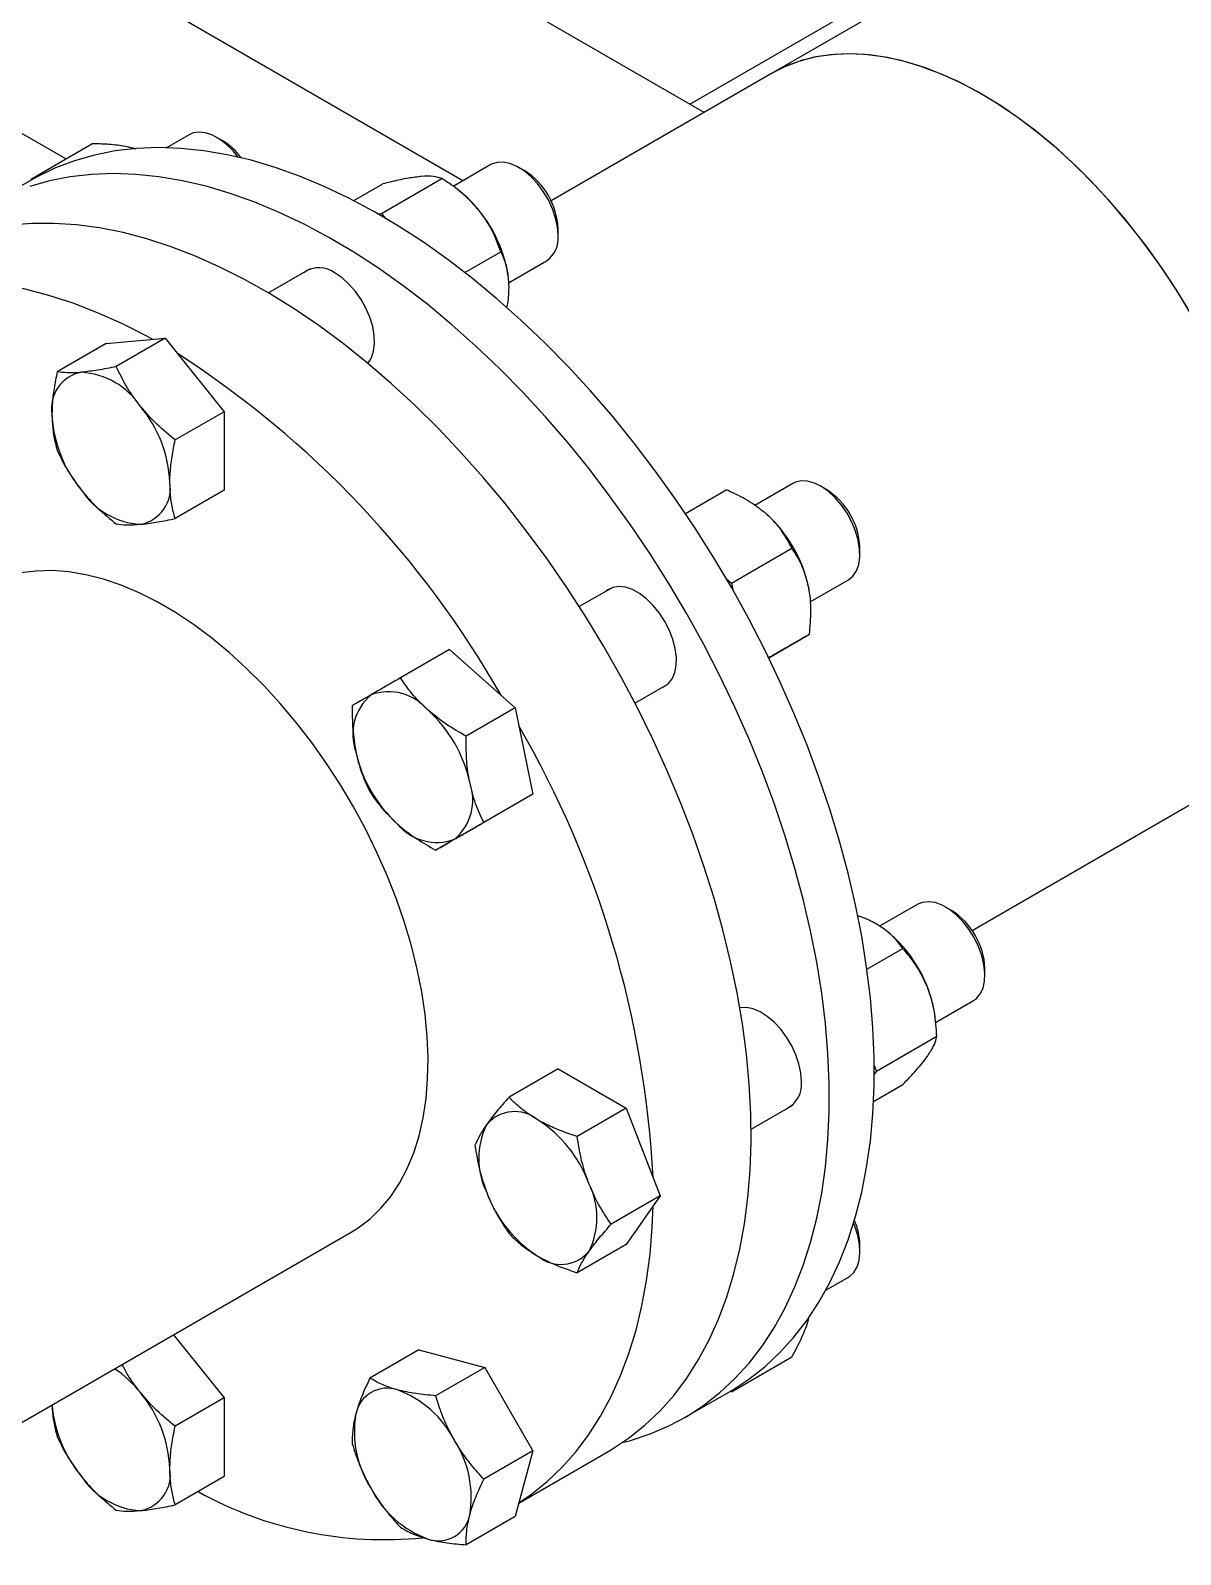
# Model space of a CAD drawing. Header units: inches. Extents: x 0.9 to 37.1, y -8.4 to 11.7.
# Drawn here: x 15.5041 to 15.5984, y 2.9821 to 3.1069 of the extents above; entities that cross this region are included whole.
import ezdxf

# ---------------------------------------------------------------- set-up
doc = ezdxf.new("R2010")
doc.units = ezdxf.units.IN
doc.header["$MEASUREMENT"] = 0

msp = doc.modelspace()

# ---------------------------------------------------------------- linework, layer by layer
at = {"color": 7, "linetype": 'Continuous', "lineweight": 25}
for p, q in [((15.63907041767665, 3.146225125577063), (15.56488921062659, 3.103401226279393)), ((15.55936058592533, 3.100209619174618), (15.5103007666639, 3.128531249991374)), ((15.55818018276672, 3.100891051413386), (15.5978914799507, 3.123815895308673)), ((15.53958680418341, 3.094616278066049), (15.49556937538918, 3.120026998826555)), ((15.50702913881159, 3.096400151305109), (15.49449060657768, 3.10363849189133)), ((15.56488921062659, 3.103401226279393), (15.54680921435426, 3.092963866596823)), ((15.51714257721983, 3.098389815337392), (15.51529334611748, 3.0973222769452)), ((15.51990872319526, 3.097882566487539), (15.51942156161918, 3.098163890310419)), ((15.50422329290669, 3.094780370942208), (15.50917672322282, 3.097639925396378)), ((15.54188216055316, 3.095941359093166), (15.53877963554053, 3.094150309526934)), ((15.54464830652859, 3.095434110243313), (15.54416114495251, 3.095715434066192)), ((15.50414674658732, 3.094646171194515), (15.50046389876864, 3.09252010840331)), ((15.50419473459782, 3.094673781429149), (15.50422329290669, 3.094780370942208)), ((15.50422329290669, 3.094780370942208), (15.50433141007469, 3.094751409609976)), ((15.53063605014709, 3.092987180636316), (15.5330296370575, 3.094368968947503)), ((15.53290810307949, 3.091941458837839), (15.53786153339561, 3.094801013292011)), ((15.53935398604789, 3.093733787696021), (15.53913490642318, 3.093905356121544)), ((15.53260782732353, 3.0919146096604), (15.53290810307949, 3.091941458837839)), ((15.53290810307949, 3.091941458837839), (15.53321146021773, 3.091564085441821)), ((15.5473831130483, 3.090134216887408), (15.5473831130483, 3.090696773101961)), ((15.53975405159621, 3.087093313303426), (15.54269342973372, 3.088790180183381)), ((15.54331214151737, 3.086242540329598), (15.54643908186075, 3.088047684566259)), ((15.5270729085343, 3.087392159877501), (15.52366357489846, 3.08542399346313)), ((15.54327237787268, 3.086896647265911), (15.54326307983347, 3.086962304943594)), ((15.51035318308582, 3.081278130715978), (15.51518507942393, 3.081710175060485)), ((15.51518507942393, 3.081710175060485), (15.51116776683287, 3.079391029866057)), ((15.51518507942393, 3.081710175060485), (15.52001697576204, 3.075699341951855)), ((15.51035318308582, 3.081278130715978), (15.50633587049476, 3.078958985521551)), ((15.52001697576204, 3.075699341951855), (15.51599966317097, 3.073380196757428)), ((15.52001697576204, 3.075699341951855), (15.52001697576204, 3.06925646449872)), ((15.52001697576204, 3.06925646449872), (15.51599966317097, 3.066937319304293)), ((15.5578150885757, 3.067370572037347), (15.56115706348201, 3.069299853084855)), ((15.5666217438865, 3.069826100416494), (15.56350167955687, 3.068024925618083)), ((15.56938788986193, 3.069318851566641), (15.56890072828584, 3.06960017538952)), ((15.56159291325228, 3.061661594069686), (15.5665463435684, 3.064521148523857)), ((15.57212269638163, 3.064018958210736), (15.57212269638163, 3.064581514425289)), ((15.56116090047667, 3.062044662195321), (15.56159291325228, 3.061661594069686)), ((15.56159291325228, 3.061661594069686), (15.56170867086294, 3.061095895628141)), ((15.56803622424946, 3.060118333346304), (15.57117866519408, 3.061932425889586)), ((15.55181249186764, 3.061276901200828), (15.54912539756167, 3.059725674676778)), ((15.5680026631668, 3.060847046266922), (15.56791286856014, 3.061364721550991)), ((15.56800688681625, 3.060817221159928), (15.5680026631668, 3.060847046266922)), ((15.56464838814544, 3.055534872062386), (15.56799039681534, 3.057464172601204)), ((15.53848060951033, 3.056209014853329), (15.53446329691926, 3.053889869658903)), ((15.53848060951033, 3.056209014853329), (15.54386988959672, 3.051430310292332)), ((15.55368264392287, 3.05183218779933), (15.55636941317522, 3.05338322667392)), ((15.54386988959672, 3.051430310292332), (15.53985257700566, 3.049111165097905)), ((15.54386988959672, 3.051430310292332), (15.54531394284366, 3.044373334369679)), ((15.54531394284366, 3.044373334369679), (15.5412966302526, 3.042054189175252)), ((15.54531394284366, 3.044373334369679), (15.5413687160042, 3.042095063008024)), ((15.5813148189325, 3.033199321297348), (15.5993916148126, 3.04363483343281)), ((15.5413687160042, 3.042095063008024), (15.53735140341313, 3.039775917813596)), ((15.57686921483062, 3.035342003655289), (15.57374224106795, 3.033536840126085)), ((15.57963536080605, 3.034834754805436), (15.57914819922997, 3.035116078628316)), ((15.57434104032535, 3.033134432258143), (15.57428873436367, 3.033175394768937)), ((15.57269866266036, 3.030031010886595), (15.57563828432457, 3.031728018351524)), ((15.58237016732576, 3.029534861449531), (15.58237016732576, 3.030097417664084)), ((15.57831256767027, 3.025650904311102), (15.58142613613821, 3.027448329128382)), ((15.57828886319306, 3.026089465867621), (15.57825013411093, 3.026362949505717)), ((15.57347455065995, 3.021678310752109), (15.57842798097607, 3.02453786520628)), ((15.54738243704988, 3.021858095314717), (15.54336512445882, 3.01953895012029)), ((15.54738243704988, 3.021858095314717), (15.55296183035289, 3.018637180119999)), ((15.57329938803349, 3.022129774214584), (15.57347455065995, 3.021678310752109)), ((15.57347455065995, 3.021678310752109), (15.57330116698134, 3.021431616877072)), ((15.57324421328982, 3.019186559465527), (15.57563828432457, 3.020568627255753)), ((15.55296183035289, 3.018637180119999), (15.54894451776183, 3.016318034925572)), ((15.55296183035289, 3.018637180119999), (15.55575152700439, 3.011447026974754)), ((15.56320748744468, 3.016930927106801), (15.56661688411935, 3.018899129912718)), ((15.55575152700439, 3.011447026974754), (15.55173421441333, 3.009127881780327)), ((15.55575152700439, 3.011447026974754), (15.55296183035289, 3.007477789024227)), ((15.4846784064105, 2.982073082169568), (15.53041821636643, 3.008478112410258)), ((15.55296183035289, 3.007477789024227), (15.54894451776183, 3.0051586438298)), ((15.57212269638163, 3.006882242800322), (15.57212269638163, 3.007444799014874)), ((15.56932541288693, 3.003725850694856), (15.57117866519408, 3.004795710479172)), ((15.56791286856014, 3.001339743193244), (15.56795342467967, 3.001574801124841)), ((15.51585628252582, 3.000071686939874), (15.52001697576204, 2.994895824108997)), ((15.5359794359178, 2.998848656833541), (15.53196212332674, 2.996529511639114)), ((15.5359794359178, 2.998848656833541), (15.5413687160042, 2.99740503105281)), ((15.56159291325228, 2.995413273984339), (15.5665463435684, 2.998272828438509)), ((15.5413687160042, 2.99740503105281), (15.53735140341313, 2.995085885858382)), ((15.5413687160042, 2.99740503105281), (15.54531394284366, 2.990571697739531)), ((15.55775090949258, 2.99328534292219), (15.56143375731126, 2.995411405713395)), ((15.56159291325228, 2.995413273984339), (15.56148628002534, 2.995441837813464)), ((15.56162189734061, 2.995521452654032), (15.56159291325228, 2.995413273984339)), ((15.52001697576204, 2.994895824108997), (15.51599966317097, 2.99257667891457)), ((15.52001697576204, 2.994895824108997), (15.52001697576204, 2.98845294665586)), ((15.54531394284366, 2.990571697739531), (15.5412966302526, 2.988252552545104)), ((15.54531394284366, 2.990571697739531), (15.54386988959672, 2.985181990206985)), ((15.54416557467774, 2.98628558947648), (15.55149338920642, 2.990515846760329)), ((15.52001697576204, 2.98845294665586), (15.51599966317097, 2.986133801461433)), ((15.54386988959672, 2.985181990206985), (15.53985257700566, 2.982862845012557))]:
    msp.add_line(p, q, dxfattribs=at)
at = {"color": 7, "linetype": 'Continuous', "lineweight": 25, "flags": 128}
for points in [[(15.59896889128934, 3.08420383653189), (15.597790046434, 3.086099473879997), (15.59654556157624, 3.087942340279506), (15.59524065651802, 3.089724706108297), (15.59388080448466, 3.091439095504668), (15.59247170916816, 3.093078317723698), (15.59101928080398, 3.094635497297731), (15.58952961138143, 3.096104102874475), (15.58800894909175, 3.097477974611764), (15.58646367212108, 3.098751350014078), (15.58490026189804, 3.099918888102451), (15.58332527590842, 3.100975691816392), (15.58174532019082, 3.101917328553859), (15.58016702162859, 3.102739848763133), (15.57859700015441, 3.103439802508611), (15.57704184098394, 3.104014253941032), (15.57550806699521, 3.104460793611455), (15.57400211136935, 3.104777548577316), (15.57253029060761, 3.10496319025821), (15.57109877803777, 3.105016940008411), (15.56971357792102, 3.104938572382788), (15.56838050026805, 3.104728416082397), (15.5671051364698, 3.104387352575797), (15.56589283584528, 3.103916812401862), (15.56488921062659, 3.103401226279393)], [(15.5821404127196, 3.101692940682889), (15.58056107850317, 3.102545583235567), (15.57898836856331, 3.103276474141583), (15.57742887939205, 3.103882547790475), (15.57588915202894, 3.104361262098735), (15.57437564462563, 3.104710609172186), (15.57289470535816, 3.1049291237278), (15.57145254580047, 3.105015889239587), (15.57005521487094, 3.104970541782841), (15.56870857346108, 3.104793271560552), (15.56741826985297, 3.10448482210564), (15.56618971602835, 3.104046487162312), (15.56502806496892, 3.103480105259653), (15.56488921062659, 3.103401226279393)], [(15.59925276047028, 3.083722609096845), (15.59809110941084, 3.085630204764193), (15.59686255558622, 3.087486997760698), (15.59557225197812, 3.089285200051252), (15.59422561056826, 3.091017269350528), (15.59282827963873, 3.092675940757949), (15.59138612008104, 3.094254257229202), (15.58990518081357, 3.095745598756504), (15.58839167341026, 3.097143710135211), (15.58685194604715, 3.098442727200323), (15.58529245687589, 3.099637201422829), (15.58371974693602, 3.100722122762729), (15.5821404127196, 3.101692940682889)], [(15.52117602049439, 3.096550805521353), (15.52075372678179, 3.09706171551696), (15.52020842283891, 3.097596853245851), (15.51963781169538, 3.098030622831702), (15.51906023326286, 3.098349082563113), (15.5184942513874, 3.09854199688229), (15.51795805719216, 3.098603165364281), (15.51746888439978, 3.098530622003748), (15.51714257721983, 3.098389815337392)], [(15.56143375731126, 2.995411405713395), (15.56161550573324, 2.995517666641931), (15.56300931687247, 2.996427003079321), (15.56432679203104, 2.997459111844616), (15.56556460315239, 2.998611385741503), (15.56671962341816, 2.999880914026114), (15.56778893514695, 3.00126448975982), (15.56876983716452, 3.002758617910243), (15.56965985162724, 3.004359524180002), (15.57045673028134, 3.006063164540919), (15.57115846014217, 3.007865235449588), (15.5717632685792, 3.009761184718494), (15.57226962779384, 3.011746223015241), (15.57267625867877, 3.01381533596081), (15.57298213404907, 3.015963296796331), (15.57318648123701, 3.018184679586313), (15.57328878404386, 3.02047387292504), (15.57328878404386, 3.022825094111464), (15.57318648123701, 3.025232403756812), (15.57298213404907, 3.027689720787992), (15.57267625867877, 3.030190837808919), (15.57226962779384, 3.03272943678093), (15.5717632685792, 3.035299104982704), (15.57115846014216, 3.037893351209346), (15.57045673028134, 3.040505622169736), (15.56965985162724, 3.043129319040718), (15.56876983716452, 3.045757814136288), (15.56778893514695, 3.048384467649715), (15.56671962341816, 3.051002644426259), (15.56556460315239, 3.05360573072416), (15.56432679203104, 3.05618715092151), (15.56300931687247, 3.058740384126856), (15.56161550573324, 3.06125898065153), (15.56014887950127, 3.063736578302128), (15.55861314300171, 3.066166918451959), (15.55701217563823, 3.06854386185088), (15.55535002159334, 3.070861404133574), (15.55363087961242, 3.073113690987102), (15.5518590923973, 3.075295032939398), (15.55003913563626, 3.07739991973138), (15.54817560669803, 3.07942303423633), (15.54627321301845, 3.081359265891426), (15.54433676020905, 3.083203723607468), (15.54237113991768, 3.084951748124187), (15.54038131747181, 3.086598923779947), (15.5383723193356, 3.088141089666085), (15.53634922041272, 3.089574350137734), (15.53431713122663, 3.090895084654549), (15.53228118501098, 3.09209995692652), (15.53024652474258, 3.093185923341719), (15.52821829014988, 3.094150240654731), (15.52620160472947, 3.094990472916333), (15.52420156280376, 3.095704497626909), (15.52222321665222, 3.096290511098074), (15.52027156374893, 3.096747033008938), (15.51835153413851, 3.097072910145537), (15.51646797798238, 3.097267319313938), (15.51462565330688, 3.097329769419711), (15.51282921398401, 3.09726010270847), (15.51108319797542, 3.097058495164371), (15.50939201586908, 3.09672545606557), (15.50775993973776, 3.096261826697733), (15.50619109234743, 3.095668778228882), (15.50468943674273, 3.094947808750917), (15.50414674658732, 3.094646171194515)], [(15.55265157620277, 2.991241602280398), (15.55332932781955, 2.991421614448424), (15.55493029518303, 2.991950120274572), (15.55646603168259, 2.992607336804003), (15.55793265791456, 2.993391603850726), (15.55932646905379, 2.994300940288116), (15.56064394421237, 2.995333049053412), (15.5618817553337, 2.996485322950298), (15.56303677559949, 2.997754851234909), (15.56410608732827, 2.999138426968615), (15.56508698934584, 3.000632555119038), (15.56597700380856, 3.002233461388797), (15.56677388246266, 3.003937101749714), (15.56747561232349, 3.005739172658383), (15.56808042076052, 3.007635121927289), (15.56858677997516, 3.009620160224036), (15.56899341086009, 3.011689273169606), (15.56929928623039, 3.013837234005126), (15.56950363341833, 3.016058616795108), (15.56960593622519, 3.018347810133835), (15.56960593622519, 3.02069903132026), (15.56950363341833, 3.023106340965607), (15.56929928623039, 3.025563657996787), (15.56899341086009, 3.028064775017714), (15.56858677997516, 3.030603373989726), (15.56808042076052, 3.033173042191499), (15.56747561232349, 3.03576728841814), (15.56677388246266, 3.038379559378532), (15.56597700380856, 3.041003256249513), (15.56508698934584, 3.043631751345083), (15.56410608732827, 3.046258404858509), (15.56303677559949, 3.048876581635055), (15.5618817553337, 3.051479667932955), (15.56064394421236, 3.054061088130306), (15.55932646905379, 3.056614321335651), (15.55793265791456, 3.059132917860325), (15.55646603168259, 3.061610515510924), (15.55493029518303, 3.064040855660754), (15.55332932781955, 3.066417799059675), (15.55166717377466, 3.068735341342369), (15.54994803179374, 3.070987628195896), (15.54817624457862, 3.073168970148194), (15.54635628781758, 3.075273856940175), (15.54449275887936, 3.077296971445124), (15.54259036519977, 3.079233203100221), (15.54065391239037, 3.081077660816264), (15.538688292099, 3.082825685332983), (15.53669846965312, 3.084472860988742), (15.53468947151692, 3.086015026874881), (15.53266637259405, 3.087448287346528), (15.53063428340796, 3.088769021863344), (15.5285983371923, 3.089973894135316), (15.5265636769239, 3.091059860550513), (15.5245354423312, 3.092024177863525), (15.52251875691079, 3.092864410125127), (15.52051871498508, 3.093578434835704), (15.51854036883354, 3.094164448306868), (15.51658871593025, 3.094620970217734), (15.51466868631983, 3.094946847354332), (15.5127851301637, 3.095141256522733), (15.5109428054882, 3.095203706628507), (15.50914636616533, 3.095134039917265), (15.50740035015674, 3.094932432373166), (15.5057091680504, 3.094599393274365), (15.50407709191909, 3.094135763906528)], [(15.5473831130483, 3.090134216887408), (15.54733132627867, 3.090828561283714), (15.54717763043918, 3.091560380611324), (15.54692696544055, 3.092306153594905), (15.5465873878621, 3.093041910477143), (15.54616981200661, 3.093744003426457), (15.54568765910564, 3.094389866597774), (15.54515642595016, 3.094958741417348), (15.54459318681089, 3.095432343780408), (15.54401604465719, 3.095795451717324), (15.54344354931275, 3.096036394640236), (15.54289410124901, 3.096147428445354), (15.54238536017881, 3.096124984414822), (15.54193367745874, 3.095969783918249), (15.54188216055316, 3.095941359093166)], [(15.55149338920642, 2.990515846760329), (15.55185166238196, 2.990727981019025), (15.55322904858355, 2.991649118477186), (15.55452938876174, 2.992693091093598), (15.55574934496193, 2.99385721900553), (15.55688578557406, 2.995138513913327), (15.55793579337138, 2.996533686751336), (15.55889667299893, 2.998039156130893), (15.55976595789248, 2.999651057533693), (15.56054141661019, 3.00136525323195), (15.56122105856064, 3.003177342909893), (15.5618031391127, 3.00508267495931), (15.56228616407394, 3.007076358420155), (15.5626688935262, 3.009153275535577), (15.56295034500848, 3.011308094889129), (15.56312979603886, 3.013535285090435), (15.56320678596911, 3.015829128974191), (15.56318111716719, 3.018183738276045), (15.56305285552455, 3.02059306874769), (15.56282233028697, 3.02305093567236), (15.56249013320945, 3.025551029740911), (15.56205711703711, 3.028086933247724), (15.56152439331626, 3.03065213656487), (15.56089332954105, 3.033240054852221), (15.56016554564314, 3.035844044960651), (15.55934290983335, 3.038457422484899), (15.55842753380602, 3.041073478922341), (15.55742176731827, 3.043685498893621), (15.55632819215826, 3.046286777380937), (15.55514961551774, 3.048870636939718), (15.55388906278603, 3.051430444839534), (15.55254976978393, 3.05395963009022), (15.55113517445737, 3.056451700309513), (15.54964890805224, 3.058900258388899), (15.54809478579311, 3.061299018914907), (15.54647679708953, 3.06364182430367), (15.54479909529528, 3.065922660607356), (15.54306598704682, 3.068135672951884), (15.54128192120815, 3.070275180566306), (15.53945147745071, 3.072335691365262), (15.53757935449736, 3.074311916047081), (15.53567035806087, 3.076198781671348), (15.53372938850773, 3.07799144468107), (15.53176142827892, 3.079685303336008), (15.52977152910015, 3.08127600952529), (15.52776479901405, 3.082759479928943), (15.52574638926798, 3.084131906499715), (15.52372148109081, 3.085389766238284), (15.52169527239279, 3.086529830236739), (15.51967296442258, 3.087549171967151), (15.51765974841575, 3.088445174793915), (15.5156607922689, 3.089215538690624), (15.5136812272738, 3.089858286144206), (15.51172613494541, 3.090371767231164), (15.50980053397767, 3.090754663852914), (15.50790936736067, 3.09100599311932), (15.50605748969198, 3.091125109871759), (15.50424965471502, 3.091111708339234), (15.50249050311625, 3.090965822923288)], [(15.51417339248567, 3.081619715003087), (15.51366550419599, 3.081894343725837), (15.51164319622579, 3.082913685456248), (15.50962998021896, 3.083809688283011), (15.50763102407211, 3.084580052179721), (15.50565145907701, 3.085222799633303), (15.50369636674861, 3.085736280720262), (15.50177076578088, 3.086119177342012), (15.49987959916388, 3.086370506608417), (15.49802772149519, 3.086489623360856), (15.49621988651823, 3.086476221828331), (15.49446073491946, 3.086330336412385), (15.4927547824158, 3.08605234159879), (15.49110640816287, 3.085642950996244), (15.48951984351372, 3.085103215504552), (15.48799916115706, 3.084434520616981), (15.48762865940864, 3.084246825434903)], [(15.53179292243656, 3.079659151471613), (15.53181217766316, 3.079681331829235), (15.5320875072798, 3.080113219837562), (15.53226705392919, 3.080647677720626), (15.53234504683428, 3.081267527562314), (15.53231897923893, 3.081952846878698), (15.53218968897711, 3.082681608943068), (15.53196133154421, 3.083430390743046), (15.53164124653602, 3.084175125815483), (15.53123972174806, 3.084891877762379), (15.5307696625174, 3.085557609586417), (15.53024617693449, 3.086150924119006), (15.52968609025666, 3.086652751742887), (15.52910740413061, 3.087046963305323)], [(15.57117885037362, 3.061932532808835), (15.57154909952199, 3.062230914597692), (15.57183421100612, 3.062646557310989), (15.57202502110834, 3.06316610184993), (15.57211539703495, 3.063772849625548), (15.57210243402931, 3.064447299265103), (15.5719865487331, 3.065167773402241), (15.57177146579507, 3.065911115405384), (15.57146409815784, 3.066653433650929), (15.57107432487015, 3.067370869419682), (15.57061467356619, 3.068040363735729), (15.57009991781707, 3.068640398500887), (15.56954660229611, 3.069151688104096), (15.56897251101942, 3.069557799276819), (15.56839609575299, 3.069845679271812), (15.56783588295777, 3.070006075389172), (15.56730987833394, 3.070033832365708), (15.5668349881029, 3.069928058069359), (15.5666217438865, 3.069826100416494)], [(15.53041821636643, 3.008478112410258), (15.53099949552282, 3.008840319608819), (15.53197124813697, 3.009579506395817), (15.53286300701282, 3.010439192641874), (15.53367052251323, 3.011415281550528), (15.53438994645909, 3.01250312161362), (15.53501785046768, 3.013697528777851), (15.53555124229046, 3.014992811149154), (15.53598758007247, 3.016382796117159), (15.53632478446549, 3.017860859770498), (15.53656124853701, 3.019419958462759), (15.53669584542806, 3.021052662378661), (15.53672793372315, 3.022751190940517), (15.53665736050694, 3.024507449886223), (15.53648446209294, 3.026313069842109), (15.53621006242085, 3.028159446206807), (15.53583546913005, 3.030037780156107), (15.53536246732816, 3.03193912057335), (15.53479331108418, 3.033854406705583), (15.53413071268679, 3.035774511342169), (15.53337782971911, 3.037690284310104), (15.53253825001135, 3.039592596078759), (15.53161597454314, 3.041472381266245), (15.53061539837711, 3.043320681840098), (15.52954128971433, 3.045128689806369), (15.52839876717174, 3.046887789183738), (15.52719327538955, 3.048589597062582), (15.52593055908507, 3.05022600355336), (15.52461663567655, 3.051789210433926), (15.52325776660738, 3.053271768311615), (15.5218604275075, 3.054666612122987), (15.52043127733406, 3.055967094802072), (15.51897712663848, 3.057167018956668), (15.51750490511102, 3.058260666401734), (15.51602162855773, 3.059242825409152), (15.51453436546685, 3.060108815543979), (15.51305020332432, 3.060854509968851), (15.51157621483861, 3.061476355110248), (15.51011942423612, 3.061971387592883), (15.50868677378748, 3.062337248361541), (15.50728509072452, 3.062572193923046), (15.50592105470535, 3.062675104654804), (15.50460116598277, 3.062645490140315), (15.50333171442763, 3.062483491506224)], [(15.55613865413061, 3.058512606982812), (15.55569263322057, 3.059200082567445), (15.5551872917373, 3.05982292756449), (15.55463887177189, 3.060361123223261), (15.55406499999325, 3.060797371492458), (15.55348412111254, 3.061117650993764), (15.55291490505494, 3.061311667680478), (15.55237564689287, 3.061373185696652), (15.55188367882739, 3.061300227802631), (15.55145481311689, 3.061095138925156), (15.55132456175266, 3.060995225141096)], [(15.55588148306025, 3.053101550614189), (15.55603353133855, 3.053164566354996), (15.55642553190216, 3.053433507539705), (15.55673465592589, 3.05382316060297), (15.55695096790928, 3.05432100177473), (15.55706751540719, 3.054911030030102), (15.55708055248714, 3.055574281375478), (15.55698966012666, 3.056289438366896), (15.55679775968101, 3.057033515270215), (15.55651101898839, 3.057782596841538), (15.55613865413061, 3.058512606982812)], [(15.58142613613821, 3.027448329128382), (15.58166712105798, 3.027620582043943), (15.58198538740135, 3.027993623168705), (15.58221244734883, 3.028475992691457), (15.5823410030069, 3.029052186858843), (15.58236692249091, 3.02970368631623), (15.58228937272732, 3.030409551335001), (15.58211084622935, 3.031147094832667), (15.58183708098554, 3.031892611554357), (15.58147687603607, 3.032622139979225), (15.58104180866439, 3.033312232463437), (15.58054586229381, 3.033940708866741), (15.58000497704875, 3.034487369440421), (15.57943653742602, 3.034934644063846), (15.57885881354281, 3.035268156962602), (15.57829037392008, 3.035477188757707), (15.57774948867502, 3.035555020995272), (15.57725354230444, 3.035499152083143), (15.57686921483062, 3.035342003655289)], [(15.5673353644885, 3.020834193890042), (15.56728328179448, 3.021532505968613), (15.56712870769304, 3.022268507120952), (15.566876610323, 3.02301854166444), (15.56653509230124, 3.023758502871718), (15.566115130298, 3.024464607780742), (15.5656302222376, 3.025114161598752), (15.56509595346409, 3.025686287131582), (15.56452949581545, 3.02616259579386), (15.56394905570658, 3.026527778633271), (15.56337328896018, 3.026770098372887), (15.56282070119321, 3.026881766656891), (15.56230905303118, 3.026859194374755), (15.5622795684679, 3.026853472392051)], [(15.54417224082817, 2.986310469861796), (15.54519928038676, 2.987013631966283), (15.54649962056494, 2.988057604582696), (15.54771957676514, 2.989221732494628), (15.54885601737727, 2.990503027402424), (15.54990602517459, 2.991898200240434), (15.55086690480214, 2.993403669619991), (15.55173618969569, 2.995015571022789), (15.5525116484134, 2.996729766721047), (15.55319129036385, 2.998541856398991), (15.55377337091591, 3.000447188448407), (15.55425639587715, 3.002440871909252), (15.55463912532941, 3.004517789024675), (15.55492057681169, 3.006672608378227), (15.55510002784207, 3.008899798579533), (15.55516742927825, 3.010615960679371)], [(15.57117866519408, 3.004795710479172), (15.57127878698763, 3.004858827412579), (15.57162876636417, 3.005187576979284), (15.57189104751862, 3.005630586231363), (15.57205720051887, 3.006173616486945), (15.57212188507079, 3.006799214306808), (15.57208302215965, 3.007487272462278), (15.57194186087139, 3.008215676198102), (15.57170293824597, 3.008961014018879), (15.57160124249799, 3.009212781441703)]]:
    msp.add_lwpolyline(points, dxfattribs=at)
at = {"color": 7, "linetype": 'Continuous', "lineweight": 25}
for centre, radius, start, end in [((15.51721661932697, 3.093458779833658), 0.005178543385615708, 35.90031109044962, 58.67731634584286), ((15.54144442150918, 3.090426493120618), 0.005944838809008645, 2.605830479977984, 57.38879298732729), ((15.53334569584958, 3.086150351792202), 0.00967512538494588, 38.45762815761303, 51.61052132553186), ((15.53231260704191, 3.085166475153379), 0.01109674992932441, 9.313355624408413, 39.11817159977086), ((15.5451153507069, 3.089903418819238), 0.002279476647249714, 305.5009980994969, 5.811182293842055), ((15.52780260369966, 3.085347842993486), 0.002142315102573615, 52.47836690409824, 124.636562401857), ((15.47213711991057, 3.01212932266311), 0.08129693923498019, 29.71806586171142, 57.18287136798155), ((15.508870296831, 3.075971550778522), 0.003005086801815522, 100.5467778285293, 189.251879178754), ((15.50794713619491, 3.072699849429135), 0.006237189661666483, 33.43491464487441, 86.57046188783855), ((15.51638162209799, 3.075971379689827), 0.01048844500675871, 182.6392873612116, 219.7720723790752), ((15.50509077641993, 3.069426647821317), 0.01048844500676466, 2.639287361223876, 39.77207237906699), ((15.51352526232301, 3.072698178082016), 0.006237189661672016, 213.4349146448913, 266.5704618878097), ((15.51260210168693, 3.069426476732625), 0.003005086801817282, 280.5467778285405, 9.25187917873114), ((15.56618400484252, 3.064311234443949), 0.005944838809004146, 2.605830479954299, 57.38879298734226), ((15.55694816379369, 3.058979473117589), 0.01122114792275906, 12.27284158560631, 47.72715856003183), ((15.53349532903276, 3.048526302063365), 0.004226779456171278, 40.14446196133643, 109.8640185067605), ((15.53478501450897, 3.049269905528956), 0.004227805813529706, 130.1473024213482, 199.854969593453), ((15.52917833128877, 3.042948290045826), 0.01122114792276276, 12.27284158561133, 47.72715856002455), ((15.4734265112348, 3.00879575384695), 0.081846539569604, 2.911121980509149, 30.18910446189751), ((15.54177323389581, 3.050219220111967), 0.01122114792274784, 192.2728415855822, 227.7271585600418), ((15.53616655067562, 3.043897604628847), 0.004227805813530239, 310.1473024213412, 19.85496959343684), ((15.53745623615184, 3.044641208094442), 0.004226779456174752, 220.1444619613833, 289.8640185067408), ((15.57643147578665, 3.029827137682744), 0.005944838809003398, 2.605830479954655, 57.38879298733768), ((15.56745645721005, 3.024655360817544), 0.01092209399182772, 20.6380818792861, 50.92512366540915), ((15.56867754812394, 3.024952032629812), 0.009676005834486417, 8.384537238343448, 21.54266042238147), ((15.56515572874795, 3.02058376041305), 0.002193975589630086, 296.3331516718466, 6.554368504703026), ((15.54382230400561, 3.015352556013304), 0.003004596040081268, 50.75183192258853, 139.4672041396), ((15.54711876461409, 3.014515344713736), 0.006238611718790163, 153.4364295104474, 206.5635704895607), ((15.54006700478074, 3.008847824352904), 0.01048756709249009, 20.22711378558522, 57.3620294109375), ((15.55137950229211, 3.015351492282497), 0.01048756709250161, 200.2271137856039, 237.3620294109209), ((15.54432774245876, 3.009683971921658), 0.006238611718784602, 333.4364295104227, 26.56357048958539), ((15.56694336671048, 3.007325464574593), 0.005180704252430192, 1.319890930264821, 24.1426667690825), ((15.54762420306723, 3.008846760622088), 0.003004596040079654, 230.7518319225654, 319.4672041396046), ((15.50598671381685, 2.989713032468497), 0.009106425668587563, 38.10746010341643, 56.31080684160036), ((15.50509077641994, 2.988623129978461), 0.01048844500675473, 2.639287361202072, 39.77207237908625), ((15.53337671158267, 2.993083059945818), 0.002616873407544477, 71.08071345271772, 168.9300383020187), ((15.53125337246634, 2.987505992409887), 0.008583448034922942, 27.12956320631346, 69.74327230622247), ((15.51652629826735, 2.99525003385204), 0.01065225133461567, 184.9442914682407, 219.613950955526), ((15.53926964313379, 2.992133185501865), 0.00858485430346057, 170.2602057456913, 212.869109564563), ((15.5316819220508, 2.986760893835108), 0.008584854303463146, 350.2602057457009, 32.86910956455765), ((15.51260210168693, 2.988622958889764), 0.003005086801816399, 280.546777828527, 9.251879178750567), ((15.51352526232301, 2.991894660239154), 0.006237189661670762, 213.4349146448777, 266.5704618878005), ((15.53311763351195, 3.014723821627736), 0.03143366121478979, 241.0239655678396, 275.7918611145205), ((15.53969819271824, 2.991388086927078), 0.008583448034911149, 207.1295632062804, 249.7432723062508), ((15.53757485360193, 2.985811019391155), 0.002616873407543085, 251.0807134526876, 348.930038302054)]:
    msp.add_arc(centre, radius, start, end, dxfattribs=at)
for points, knots in [([(15.51251586163428, 3.097290173494474), (15.51211441117674, 3.097377007694265), (15.51129700323478, 3.097553813980589), (15.51011509625641, 3.097626233671799), (15.50938861450918, 3.097636833707861), (15.50917672322282, 3.097639925396378)], [0, 0, 0, 0, 0.4060446745436714, 0.8267623950146878, 1, 1, 1, 1]), ([(15.5127439471014, 3.097203629018913), (15.5126852218079, 3.097231293424744), (15.51261618426829, 3.097263815740089), (15.51252889949802, 3.097286748057996), (15.51251586163428, 3.097290173494474)], [0, 0, 0, 0, 0.8506284235246093, 1, 1, 1, 1]), ([(15.53609008359483, 3.094957052108217), (15.53572761955927, 3.094912691835161), (15.53498959329536, 3.094822368262669), (15.53390004372793, 3.094583993035521), (15.53322618105701, 3.09441752291163), (15.5330296370575, 3.094368968947503)], [0, 0, 0, 0, 0.4060446745436774, 0.8267623950147022, 1, 1, 1, 1]), ([(15.53786153339561, 3.09480101329201), (15.53765523800026, 3.094865132203606), (15.53723513284475, 3.094995705575261), (15.53652907719989, 3.094995711468498), (15.53610166183951, 3.094958071730207), (15.53609008359483, 3.094957052108217)], [0, 0, 0, 0, 0.4841952181635658, 0.9860273763412023, 1, 1, 1, 1]), ([(15.54092197993293, 3.092167657726157), (15.54055951589738, 3.092573947010137), (15.53982148963346, 3.093401207463359), (15.53873194006603, 3.094230404590802), (15.53805807739512, 3.094672165800253), (15.53786153339561, 3.094801013292011)], [0, 0, 0, 0, 0.4060446745436532, 0.826762395014687, 1, 1, 1, 1]), ([(15.54269342973372, 3.088790180183381), (15.54248713433837, 3.089355032598043), (15.54206702918286, 3.090505312327285), (15.541360973538, 3.091619339068299), (15.54093355817762, 3.092153196085905), (15.54092197993293, 3.092167657726157)], [0, 0, 0, 0, 0.4841952181635577, 0.9860273763411873, 1, 1, 1, 1]), ([(15.54269342973372, 3.088790180183381), (15.54278918345185, 3.088572710923573), (15.54301572770126, 3.088058199203369), (15.54327691713842, 3.087133633497003), (15.54331741993499, 3.086341759535239), (15.54333792810199, 3.085940802445275)], [0, 0, 0, 0, 0.2654708005954872, 0.62807883007994, 1, 1, 1, 1]), ([(15.54333792810199, 3.085940802445275), (15.54333708145922, 3.085866891141001), (15.5433315241867, 3.085381745250927), (15.54329053673855, 3.084804392372882), (15.5431705040569, 3.0842816079983), (15.54315398820397, 3.084209675673464)], [0, 0, 0, 0, 0.1341993977650239, 0.8808704827644012, 1, 1, 1, 1]), ([(15.50633587049476, 3.078958985521551), (15.5062439401547, 3.078504801696073), (15.50605921058868, 3.077592141295558), (15.50592407826048, 3.076431246358418), (15.50590974564395, 3.075747903421071), (15.50590430292085, 3.075488408137634)], [0, 0, 0, 0, 0.3805934879738661, 0.7647841813874847, 1, 1, 1, 1]), ([(15.50832025108991, 3.078925869036455), (15.5082634880362, 3.078921045074695), (15.50783371703286, 3.078884521336977), (15.50711031927171, 3.078865825629836), (15.50659559224206, 3.078927743106848), (15.50633587049476, 3.078958985521551)], [0, 0, 0, 0, 0.07010571820324692, 0.5307925293049174, 1, 1, 1, 1]), ([(15.51116776683287, 3.079391029866057), (15.51065478394883, 3.079286313155386), (15.50961941279356, 3.079074959784583), (15.50875591966933, 3.078975866010857), (15.50832025108991, 3.078925869036455)], [0, 0, 0, 0, 0.4954579634770077, 0.9999999999999999, 0.9999999999999999, 0.9999999999999999, 0.9999999999999999]), ([(15.51315214742802, 3.076136474654395), (15.5130953843743, 3.076208026268247), (15.51266561337097, 3.076749766130076), (15.51194221560982, 3.07782134004351), (15.51142748858017, 3.078864613406282), (15.51116776683287, 3.079391029866057)], [0, 0, 0, 0, 0.07010571820324729, 0.5307925293049188, 1, 1, 1, 1]), ([(15.50590430292085, 3.075488408137634), (15.50591876708528, 3.075072175782426), (15.50594791167524, 3.074233487769176), (15.50613000182409, 3.073265065781727), (15.5062822039126, 3.07271134904667), (15.50633587049476, 3.072516108068414)], [0, 0, 0, 0, 0.3894480145147177, 0.7847188654868438, 1, 1, 1, 1]), ([(15.51599966317097, 3.073380196757428), (15.51548668028694, 3.073798655858177), (15.51445130913167, 3.074643246381681), (15.51358781600744, 3.075635726642429), (15.51315214742802, 3.076136474654395)], [0, 0, 0, 0, 0.4954579634770078, 1, 1, 1, 1]), ([(15.51556809559707, 3.069909619373512), (15.51557353626316, 3.070169113465086), (15.51558777236967, 3.070848108549153), (15.51572225278193, 3.072008673573125), (15.51590684860571, 3.072921319465422), (15.51599966317097, 3.073380196757428)], [0, 0, 0, 0, 0.2352153999993352, 0.6154671935981786, 1, 1, 1, 1]), ([(15.50633587049476, 3.072516108068414), (15.50660760881822, 3.071958381447241), (15.50715606770574, 3.070832702454703), (15.50792984693949, 3.069788431467377), (15.50832025108991, 3.069261552856752)], [0, 0, 0, 0, 0.4954579634770063, 1, 1, 1, 1]), ([(15.50832025108991, 3.069261552856752), (15.50837804519387, 3.069190596455535), (15.50881562260417, 3.068653363136529), (15.50972754068614, 3.067690619687775), (15.51068476774696, 3.066902796155603), (15.51116776683287, 3.066505274959785)], [0, 0, 0, 0, 0.07010571820324808, 0.5307925293049179, 1, 1, 1, 1]), ([(15.51599966317097, 3.066937319304293), (15.51594599677486, 3.067132561222181), (15.51579516201317, 3.067681308115806), (15.5156124624534, 3.068649142941362), (15.5155829489943, 3.069487629656616), (15.51556809559707, 3.069909619373512)], [0, 0, 0, 0, 0.215281657295183, 0.6050705810156043, 1, 1, 1, 1]), ([(15.56449620189347, 3.067282561792816), (15.56409475143593, 3.067602669368664), (15.56327734349397, 3.068254452097663), (15.5620954365156, 3.068879487903659), (15.56136895476837, 3.069204931645514), (15.56115706348201, 3.069299853084855)], [0, 0, 0, 0, 0.4060446745436522, 0.8267623950146896, 1, 1, 1, 1]), ([(15.51116776683287, 3.066505274959785), (15.51143950515633, 3.066470724150032), (15.51198796404385, 3.066400989051802), (15.5127617432776, 3.066448292098949), (15.51315214742802, 3.06647215847469)], [0, 0, 0, 0, 0.4954579634769972, 1, 1, 1, 1]), ([(15.51315214742802, 3.06647215847469), (15.51320994153198, 3.066477577649088), (15.51364751894228, 3.066518607929629), (15.51455943702424, 3.066646134101449), (15.51551666408507, 3.066839666455037), (15.51599966317097, 3.066937319304293)], [0, 0, 0, 0, 0.07010571820322815, 0.5307925293049093, 1, 1, 1, 1]), ([(15.5665463435684, 3.064521148523857), (15.56629672890789, 3.064990241233578), (15.56578840730625, 3.065945513480134), (15.56498597591619, 3.066846496142756), (15.5645091194472, 3.067271060771528), (15.56449620189347, 3.067282561792816)], [0, 0, 0, 0, 0.4841952181635439, 0.9860273763411898, 0.9999999999999999, 0.9999999999999999, 0.9999999999999999, 0.9999999999999999]), ([(15.56791286856014, 3.061364721550991), (15.5677873685208, 3.061844183698985), (15.56753183330606, 3.062820434093698), (15.56700364279785, 3.063822975065614), (15.56664960497779, 3.064363496005213), (15.5665463435684, 3.064521148523857)], [0, 0, 0, 0, 0.4060446745436557, 0.8267623950146806, 1, 1, 1, 1]), ([(15.56799039681534, 3.057464172601204), (15.56804740093969, 3.058110330109713), (15.56816348557883, 3.059426181586386), (15.56804321289509, 3.060721094106008), (15.56791630632913, 3.061347746187429), (15.56791286856014, 3.061364721550991)], [0, 0, 0, 0, 0.4841952181635597, 0.9860273763411922, 1, 1, 1, 1]), ([(15.56666228176388, 3.056697097908837), (15.56661658388304, 3.056670708641688), (15.56631662788452, 3.056497492316718), (15.56567910565783, 3.056129356959208), (15.56498720580799, 3.055729843172054), (15.56464453683081, 3.055531980748979)], [0, 0, 0, 0, 0.08317223695231868, 0.5459336609323844, 1, 1, 1, 1]), ([(15.56799039681534, 3.057464172601204), (15.567919137017, 3.057423003852461), (15.56775054306742, 3.057325602482937), (15.56735325521641, 3.057096129514441), (15.56689454491998, 3.056831228011466), (15.56666228176388, 3.056697097908837)], [0, 0, 0, 0, 0.2654708005954896, 0.6280788300799437, 1, 1, 1, 1]), ([(15.53446329691926, 3.053889869658903), (15.53412574899099, 3.053694961293543), (15.53344746277705, 3.053303302373047), (15.53264923762557, 3.052842372361489), (15.53222153381919, 3.052595386633842), (15.53205911592563, 3.052501595320726)], [0, 0, 0, 0, 0.3805934879738583, 0.7647841813874829, 1, 1, 1, 1]), ([(15.53672636938856, 3.051251378721055), (15.53666299896028, 3.051308324356797), (15.53618320143775, 3.051739477746317), (15.53536548268847, 3.052602549739003), (15.53476585697403, 3.053458149719652), (15.53446329691926, 3.053889869658903)], [0, 0, 0, 0, 0.07010571820323186, 0.530792529304916, 0.9999999999999999, 0.9999999999999999, 0.9999999999999999, 0.9999999999999999]), ([(15.5305180700798, 3.051611598297248), (15.53051470809737, 3.050968922580028), (15.53050792249157, 3.049671787879216), (15.53070772191924, 3.048450275846963), (15.53080852912937, 3.047833971678573)], [0, 0, 0, 0, 0.4954579634770072, 1, 1, 1, 1]), ([(15.53205911592563, 3.052501595320726), (15.5318135916526, 3.052359808383839), (15.53131887214755, 3.052074114581049), (15.53084359136206, 3.051799617457469), (15.53060292813315, 3.051660611805113), (15.5305180700798, 3.051611598297248)], [0, 0, 0, 0, 0.3894480145147109, 0.7847188654868475, 1, 1, 1, 1]), ([(15.53985257700566, 3.049111165097905), (15.53929433333607, 3.049429572652217), (15.53816761076677, 3.050072225667778), (15.53720968380745, 3.050855954553149), (15.53672636938856, 3.051251378721055)], [0, 0, 0, 0, 0.495457963477013, 1, 1, 1, 1]), ([(15.54014303605523, 3.045333538479229), (15.54012643339073, 3.045417491347052), (15.5400007293753, 3.046053125018546), (15.53985062552334, 3.047301728176632), (15.53985192254998, 3.048504346244522), (15.53985257700566, 3.049111165097905)], [0, 0, 0, 0, 0.07010571820324492, 0.5307925293049186, 1, 1, 1, 1]), ([(15.53080852912937, 3.047833971678573), (15.53082616284411, 3.047750614023387), (15.53095967326651, 3.047119486894715), (15.53129829743928, 3.04597971420131), (15.53173950044382, 3.04503254596402), (15.53196212332674, 3.044554622374594)], [0, 0, 0, 0, 0.07010571820324475, 0.5307925293049136, 1, 1, 1, 1]), ([(15.5412966302526, 3.042054189175252), (15.54105874767446, 3.042557597372047), (15.54057862101251, 3.043573643603825), (15.54028910769436, 3.0447433649095), (15.54014303605523, 3.045333538479229)], [0, 0, 0, 0, 0.4954579634770089, 0.9999999999999999, 0.9999999999999999, 0.9999999999999999, 0.9999999999999999]), ([(15.53196212332674, 3.044554622374594), (15.53227912243576, 3.044096947299858), (15.53291893273731, 3.043173205815263), (15.53378714580615, 3.042337686203314), (15.53422519579603, 3.041916131436747)], [0, 0, 0, 0, 0.4954579634770031, 0.9999999999999999, 0.9999999999999999, 0.9999999999999999, 0.9999999999999999]), ([(15.53422519579603, 3.041916131436747), (15.53428959727455, 3.041859781013643), (15.53477720120406, 3.041433134166945), (15.53578344027415, 3.040678892638939), (15.53682556601977, 3.04007874248889), (15.53735140341313, 3.039775917813596)], [0, 0, 0, 0, 0.07010571820323216, 0.5307925293049172, 1, 1, 1, 1]), ([(15.53889244925896, 3.040665914837076), (15.53905486509283, 3.040759704961156), (15.53947984414382, 3.041005117227763), (15.54027744581021, 3.041465687314375), (15.54095563667529, 3.041857291198353), (15.5412966302526, 3.042054189175252)], [0, 0, 0, 0, 0.235215399999336, 0.6154671935981769, 1, 1, 1, 1]), ([(15.53735140341313, 3.039775917813596), (15.53743626216214, 3.03982493172315), (15.53767476614435, 3.039962690207102), (15.53814929340092, 3.040236752300649), (15.5386436511679, 3.040522237277838), (15.53889244925896, 3.040665914837076)], [0, 0, 0, 0, 0.2152816572951812, 0.6050705810156067, 1, 1, 1, 1]), ([(15.57349308604133, 3.033710536937344), (15.57342864967961, 3.033746746160636), (15.57300569629826, 3.033984419626639), (15.57249866689567, 3.034232504347233), (15.57200055485157, 3.034386049382444), (15.57194421347306, 3.03440341683832)], [0, 0, 0, 0, 0.1374856563094897, 0.9024411321024158, 1, 1, 1, 1]), ([(15.57563828432457, 3.031728018351524), (15.57549784526261, 3.031919646986023), (15.57516557971199, 3.032373022228406), (15.57449554163771, 3.033061389880501), (15.57383005050765, 3.033492333265924), (15.57349308604133, 3.033710536937344)], [0, 0, 0, 0, 0.265470800595473, 0.6280788300799287, 1, 1, 1, 1]), ([(15.57767763101859, 3.028505002767363), (15.57745800943051, 3.028993780047735), (15.57701082989205, 3.029988997323771), (15.57625966886977, 3.031013605504344), (15.57577859736203, 3.03156669886368), (15.57563828432457, 3.031728018351524)], [0, 0, 0, 0, 0.4060446745436603, 0.8267623950146951, 1, 1, 1, 1]), ([(15.57842798097607, 3.02453786520628), (15.57838040314295, 3.025194373105228), (15.57828351444142, 3.026531302378515), (15.57793057012652, 3.027849242218384), (15.57768430216562, 3.028487707399033), (15.57767763101859, 3.028505002767363)], [0, 0, 0, 0, 0.4841952181635529, 0.9860273763411882, 1, 1, 1, 1]), ([(15.57767763101859, 3.022925307219477), (15.57784826225447, 3.023188796339968), (15.57819569074717, 3.023725296163693), (15.57836902442295, 3.024216204915187), (15.57841466816823, 3.024465232031186), (15.57842798097607, 3.02453786520628)], [0, 0, 0, 0, 0.4060446745436649, 0.8267623950146851, 1, 1, 1, 1]), ([(15.57563828432457, 3.020568627255753), (15.57602433093548, 3.020974809091501), (15.5768104860081, 3.021801968044741), (15.57742225978736, 3.022562987983222), (15.57767089572549, 3.022915751224298), (15.57767763101859, 3.022925307219477)], [0, 0, 0, 0, 0.4841952181635571, 0.9860273763411973, 1, 1, 1, 1]), ([(15.54336512445882, 3.01953895012029), (15.54301797267834, 3.019147005513629), (15.54231730419369, 3.018355930113588), (15.54179980743014, 3.017657553065687), (15.54153870855917, 3.017305192487679)], [0, 0, 0, 0, 0.4954579634770076, 1, 1, 1, 1]), ([(15.54572325353642, 3.017679353865582), (15.54537003852654, 3.017899960519284), (15.54465832740851, 3.018344472229601), (15.5439107546665, 3.018986273598292), (15.54350736129492, 3.019394876425746), (15.54336512445882, 3.01953895012029)], [0, 0, 0, 0, 0.3894480145147123, 0.7847188654868341, 1, 1, 1, 1]), ([(15.54153870855917, 3.017305192487679), (15.54150615428138, 3.017258437696147), (15.54125967556482, 3.016904442406038), (15.5408818607041, 3.01628717955886), (15.54067819417451, 3.015810324447137), (15.54057542780732, 3.015569712169762)], [0, 0, 0, 0, 0.07010571820324288, 0.5307925293049152, 1, 1, 1, 1]), ([(15.54894451776183, 3.016318034925572), (15.54850523169735, 3.016465488861318), (15.54762250762606, 3.016761790403789), (15.54654962043406, 3.017225134531043), (15.54595069267454, 3.017554340080226), (15.54572325353642, 3.017679353865582)], [0, 0, 0, 0, 0.3805934879738709, 0.7647841813874788, 1, 1, 1, 1]), ([(15.54057542780732, 3.015569712169762), (15.54068133502723, 3.01491622216933), (15.54089509124413, 3.013597260625451), (15.5413228741172, 3.012353185258847), (15.54153870855917, 3.011725496939793)], [0, 0, 0, 0, 0.495457963477009, 1, 1, 1, 1]), ([(15.54990779851368, 3.012473819695601), (15.54987524423589, 3.012559351281491), (15.54962876551933, 3.013206937925965), (15.54925095065861, 3.014478077455571), (15.54904728412902, 3.015700980598288), (15.54894451776183, 3.016318034925572)], [0, 0, 0, 0, 0.0701057182032409, 0.5307925293049089, 1, 1, 1, 1]), ([(15.54153870855917, 3.011725496939793), (15.5415722938872, 3.01164056056654), (15.54182657901073, 3.010997480464888), (15.54239291419226, 3.009835171399962), (15.54303908075303, 3.008867718087844), (15.54336512445882, 3.008379559024518)], [0, 0, 0, 0, 0.07010571820324091, 0.53079252930491, 1, 1, 1, 1]), ([(15.55173421441333, 3.009127881780327), (15.55138706263285, 3.009642104260337), (15.5506863941482, 3.01067997733518), (15.55016889738465, 3.011872261975207), (15.54990779851368, 3.012473819695601)], [0, 0, 0, 0, 0.4954579634770082, 1, 1, 1, 1]), ([(15.54990779851368, 3.006894124147715), (15.54994138384171, 3.006941474151883), (15.55019566896524, 3.007299975984814), (15.55076200414677, 3.008026069296672), (15.55140817070754, 3.008758374238996), (15.55173421441333, 3.009127881780327)], [0, 0, 0, 0, 0.07010571820325491, 0.5307925293049227, 1, 1, 1, 1]), ([(15.54336512445882, 3.008379559024518), (15.54350736220166, 3.008235485021329), (15.54390713557196, 3.007830550658068), (15.54465389508942, 3.007188515143044), (15.54536524742317, 3.006743784667242), (15.54572325353642, 3.00651996276981)], [0, 0, 0, 0, 0.2152816572951772, 0.6050705810156155, 1, 1, 1, 1]), ([(15.54572325353642, 3.00651996276981), (15.54595069061374, 3.006394947799156), (15.54654580496298, 3.006067832256777), (15.54761808044633, 3.005604088575293), (15.54850072507183, 3.005307678480391), (15.54894451776183, 3.0051586438298)], [0, 0, 0, 0, 0.235215399999334, 0.6154671935981663, 1, 1, 1, 1]), ([(15.54894451776183, 3.0051586438298), (15.54905042498173, 3.005411320916036), (15.54926418119864, 3.005921307847043), (15.54969196407171, 3.006567894168366), (15.54990779851368, 3.006894124147715)], [0, 0, 0, 0, 0.4954579634770042, 1, 1, 1, 1]), ([(15.5665463435684, 2.998272828438509), (15.56682780822183, 2.998789407641735), (15.56740098995379, 2.999841382583496), (15.56778009210189, 3.000848012148969), (15.56790936664507, 3.00132677402402), (15.56791286856014, 3.001339743193244)], [0, 0, 0, 0, 0.4841952181635604, 0.9860273763411952, 1, 1, 1, 1]), ([(15.51315214742802, 2.995332956811536), (15.51309545089737, 2.995404528144774), (15.51266618356116, 2.995946417308294), (15.51213133508053, 2.996712360062786), (15.51176491760073, 2.997438074031538), (15.51165868860887, 2.99764846755129)], [0, 0, 0, 0, 0.09752069940007489, 0.7383600085813289, 1, 1, 1, 1]), ([(15.53196212332674, 2.996529511639114), (15.53172424074859, 2.996022221780028), (15.53124411408665, 2.994998341054558), (15.5309546007685, 2.994059303257827), (15.53080852912937, 2.993585519215492)], [0, 0, 0, 0, 0.4954579634770099, 1, 1, 1, 1]), ([(15.53422519579603, 2.9955585600914), (15.53416182536775, 2.995575970820042), (15.53368202784522, 2.995707792944258), (15.53286430909594, 2.996006499852741), (15.53226468338151, 2.996354112646874), (15.53196212332674, 2.996529511639114)], [0, 0, 0, 0, 0.07010571820323189, 0.5307925293049162, 1, 1, 1, 1]), ([(15.51599966317097, 2.99257667891457), (15.51548668028694, 2.992995138015317), (15.51445130913167, 2.993839728538822), (15.51358781600744, 2.994832208799569), (15.51315214742802, 2.995332956811536)], [0, 0, 0, 0, 0.4954579634770059, 1, 1, 1, 1]), ([(15.53735140341313, 2.995085885858382), (15.53679315974354, 2.99513347768483), (15.53566643717424, 2.995229533919577), (15.53470851021492, 2.995448222506426), (15.53422519579603, 2.9955585600914)], [0, 0, 0, 0, 0.4954579634770017, 1, 1, 1, 1]), ([(15.50591658260752, 2.994333620315218), (15.5059200890624, 2.994198878713702), (15.50593421774867, 2.993655959475158), (15.50606004524208, 2.992764835993944), (15.5062435862764, 2.992064645294145), (15.50633587049476, 2.991712590225554)], [0, 0, 0, 0, 0.1409884784628194, 0.5680900071629272, 1, 1, 1, 1]), ([(15.53889244925896, 2.991420080544395), (15.53864692498593, 2.991878743710505), (15.53815220548089, 2.992802927750316), (15.5376769246954, 2.994046646010087), (15.53743626146648, 2.99481497309386), (15.53735140341313, 2.995085885858382)], [0, 0, 0, 0, 0.3894480145147207, 0.7847188654868351, 1, 1, 1, 1]), ([(15.53080852912937, 2.993585519215492), (15.53079192646487, 2.993521925801349), (15.53066622244944, 2.993040439982433), (15.53051611859748, 2.992182803972255), (15.53051741562412, 2.991489588050475), (15.5305180700798, 2.991139804106567)], [0, 0, 0, 0, 0.07010571820324797, 0.5307925293049188, 1, 1, 1, 1]), ([(15.50633587049476, 2.991712590225554), (15.50660760881822, 2.991154863604383), (15.50715606770574, 2.990029184611843), (15.50792984693949, 2.988984913624519), (15.50832025108991, 2.988458035013892)], [0, 0, 0, 0, 0.4954579634770084, 1, 1, 1, 1]), ([(15.51556809559707, 2.989106101530653), (15.51558255976149, 2.989539033854633), (15.51561170435146, 2.990411371495204), (15.5157937945003, 2.991590030293493), (15.51594599658882, 2.992319475819455), (15.51599966317097, 2.99257667891457)], [0, 0, 0, 0, 0.3894480145147163, 0.7847188654868438, 1, 1, 1, 1]), ([(15.5305180700798, 2.991139804106567), (15.5306029288288, 2.990868890566782), (15.53084143281102, 2.990107461028463), (15.53131596006759, 2.988863640582951), (15.53181031783457, 2.987939231248141), (15.53205911592563, 2.98747399879258)], [0, 0, 0, 0, 0.2152816572951819, 0.6050705810156066, 1, 1, 1, 1]), ([(15.5412966302526, 2.988252552545104), (15.54095908232432, 2.9886249044302), (15.54028079611039, 2.989373127509757), (15.53948257095891, 2.990443627733887), (15.53905486715253, 2.991151333591588), (15.53889244925896, 2.991420080544395)], [0, 0, 0, 0, 0.3805934879738745, 0.7647841813874827, 1, 1, 1, 1]), ([(15.51599966317097, 2.986133801461433), (15.51590773283091, 2.986481844775545), (15.51572300326489, 2.987181220959011), (15.5155878709367, 2.988186095431007), (15.51557353832017, 2.988852890281545), (15.51556809559707, 2.989106101530653)], [0, 0, 0, 0, 0.3805934879738661, 0.7647841813874847, 1, 1, 1, 1]), ([(15.50832025108991, 2.988458035013892), (15.50837804519387, 2.988387078612676), (15.50881562260417, 2.987849845293669), (15.50972754068614, 2.986887101844916), (15.51068476774696, 2.986099278312744), (15.51116776683287, 2.985701757116925)], [0, 0, 0, 0, 0.0701057182032471, 0.5307925293049188, 1, 1, 1, 1]), ([(15.54014303605523, 2.985308560121482), (15.54016066976997, 2.985372748748262), (15.54029418019237, 2.98585874111), (15.54063280436514, 2.986825207584858), (15.54107400736968, 2.987773873337239), (15.5412966302526, 2.988252552545104)], [0, 0, 0, 0, 0.07010571820324903, 0.5307925293049187, 1, 1, 1, 1]), ([(15.53205911592563, 2.98747399879258), (15.5322215317595, 2.987205250656928), (15.53264651081049, 2.986502041339705), (15.53344411247688, 2.985431115528849), (15.53412230334196, 2.984682748742236), (15.53446329691926, 2.984306470793289)], [0, 0, 0, 0, 0.2352153999993319, 0.6154671935981828, 1, 1, 1, 1]), ([(15.51116776683287, 2.985701757116925), (15.51143950515633, 2.985667206307173), (15.51198796404385, 2.985597471208942), (15.5127617432776, 2.98564477425609), (15.51315214742802, 2.985668640631831)], [0, 0, 0, 0, 0.4954579634770072, 1, 1, 1, 1]), ([(15.51315214742802, 2.985668640631831), (15.51320994153198, 2.985674059806229), (15.51364751894228, 2.985715090086768), (15.51455943702424, 2.98584261625859), (15.51551666408507, 2.986036148612177), (15.51599966317097, 2.986133801461433)], [0, 0, 0, 0, 0.07010571820324711, 0.5307925293049175, 1, 1, 1, 1]), ([(15.53985257700566, 2.982862845012557), (15.53984921502323, 2.983230867351217), (15.53984242941743, 2.983973659607654), (15.5400422288451, 2.984860906677808), (15.54014303605523, 2.985308560121482)], [0, 0, 0, 0, 0.4954579634770105, 1, 1, 1, 1]), ([(15.53446329691926, 2.984306470793289), (15.53478029602828, 2.984119611446417), (15.53542010632984, 2.983742466742634), (15.53628831939868, 2.983471987429207), (15.53672636938856, 2.983335519245575)], [0, 0, 0, 0, 0.4954579634770035, 1, 1, 1, 1]), ([(15.53672636938856, 2.983335519245575), (15.53679077086708, 2.983318703729569), (15.53727837479659, 2.983191388148175), (15.53828461386668, 2.983001511704373), (15.5393267396123, 2.982909348740839), (15.53985257700566, 2.982862845012557)], [0, 0, 0, 0, 0.0701057182032323, 0.5307925293049177, 1, 1, 1, 1])]:
    msp.add_open_spline(points, degree=3, knots=knots, dxfattribs=at)

doc.saveas('drawing.dxf')
